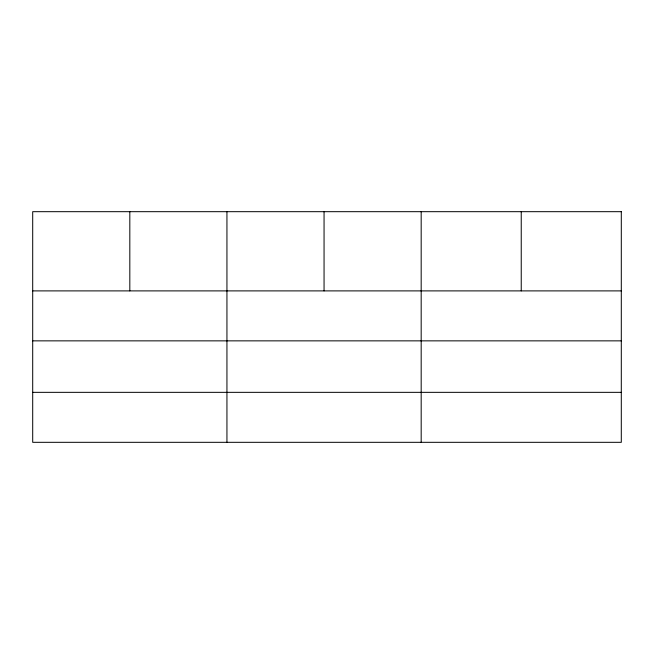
<?xml version="1.0" encoding="UTF-8"?>
<svg xmlns="http://www.w3.org/2000/svg" width="654" height="654" viewBox="0 0 654 654"><rect width="100%" height="100%" fill="white"/><g stroke="black" fill="none" stroke-linecap="round" stroke-linejoin="round"><path stroke-width="0.98" d="M32.7 290.891L621.3 290.891M32.7 340.857L621.3 340.857M32.7 392.343L621.3 392.343M521.238 211.683L521.238 290.891M421.176 211.683L421.176 442.317M324.057 211.683L324.057 290.891M226.938 211.683L226.938 442.317M129.819 211.683L129.819 290.891M621.3 211.683L32.7 211.683L32.7 442.317L621.3 442.317L621.3 211.683"/></g></svg>
